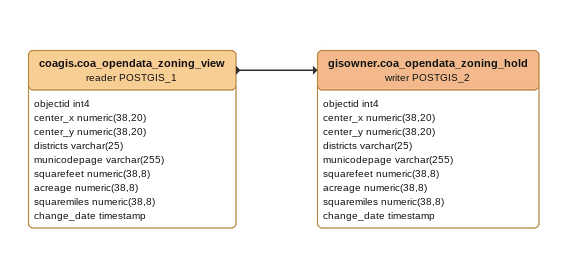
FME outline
coagis.coa_opendata_zoning_view (reader POSTGIS_1)
    attributes: objectid int4, center_x numeric(38,20), center_y numeric(38,20), districts varchar(25), municodepage varchar(255), squarefeet numeric(38,8), acreage numeric(38,8), squaremiles numeric(38,8), change_date timestamp
    -> gisowner.coa_opendata_zoning_hold (writer POSTGIS_2)
gisowner.coa_opendata_zoning_hold (writer POSTGIS_2)
    attributes: objectid int4, center_x numeric(38,20), center_y numeric(38,20), districts varchar(25), municodepage varchar(255), squarefeet numeric(38,8), acreage numeric(38,8), squaremiles numeric(38,8), change_date timestamp
